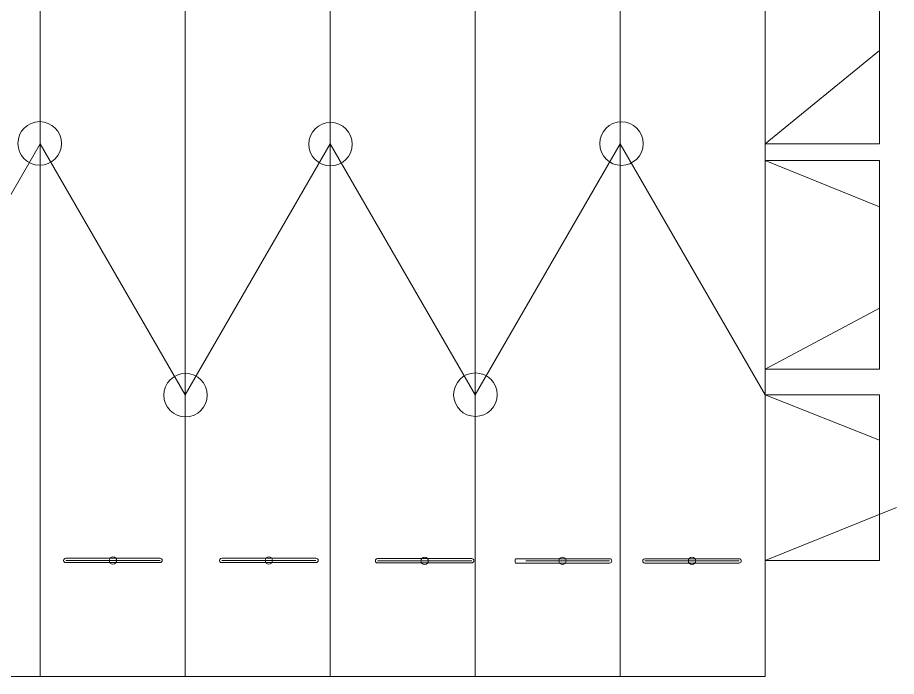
# Model space of a CAD drawing. Header units: inches. Extents: x -10.63 to -0.93, y 1.38 to 4.96.
# Drawn here: x -3.317 to -0.931, y 1.379 to 3.168 of the extents above; entities that cross this region are included whole.
import ezdxf
from ezdxf.lldxf.tags import DXFTag

# ---------------------------------------------------------------- set-up
doc = ezdxf.new("R2010")
doc.units = ezdxf.units.IN
doc.header["$MEASUREMENT"] = 0
doc.layers.add('Layer 1', color=7, linetype='Continuous')
doc.layers.add('SLD-0', color=7, linetype='Continuous')
tags = doc.linetypes.add('New Line115', pattern=[2, 1, -1]).pattern_tags.tags
tags[6:7] = [DXFTag(74, 4), DXFTag(75, 0), DXFTag(340, '0'), DXFTag(46, 1.0), DXFTag(50, 0.0), DXFTag(44, 0.0), DXFTag(45, 0.0)]
tags[4:5] = [DXFTag(74, 4), DXFTag(75, 0), DXFTag(340, '0'), DXFTag(46, 1.0), DXFTag(50, 0.0), DXFTag(44, 0.0), DXFTag(45, 0.0)]
tags = doc.linetypes.add('New Line116', pattern=[2, 1, -1]).pattern_tags.tags
tags[6:7] = [DXFTag(74, 4), DXFTag(75, 0), DXFTag(340, '0'), DXFTag(46, 1.0), DXFTag(50, 0.0), DXFTag(44, 0.0), DXFTag(45, 0.0)]
tags[4:5] = [DXFTag(74, 4), DXFTag(75, 0), DXFTag(340, '0'), DXFTag(46, 1.0), DXFTag(50, 0.0), DXFTag(44, 0.0), DXFTag(45, 0.0)]
tags = doc.linetypes.add('New Line117', pattern=[2, 1, -1]).pattern_tags.tags
tags[6:7] = [DXFTag(74, 4), DXFTag(75, 0), DXFTag(340, '0'), DXFTag(46, 1.0), DXFTag(50, 0.0), DXFTag(44, 0.0), DXFTag(45, 0.0)]
tags[4:5] = [DXFTag(74, 4), DXFTag(75, 0), DXFTag(340, '0'), DXFTag(46, 1.0), DXFTag(50, 0.0), DXFTag(44, 0.0), DXFTag(45, 0.0)]
tags = doc.linetypes.add('New Line118', pattern=[2, 1, -1]).pattern_tags.tags
tags[6:7] = [DXFTag(74, 4), DXFTag(75, 0), DXFTag(340, '0'), DXFTag(46, 1.0), DXFTag(50, 0.0), DXFTag(44, 0.0), DXFTag(45, 0.0)]
tags[4:5] = [DXFTag(74, 4), DXFTag(75, 0), DXFTag(340, '0'), DXFTag(46, 1.0), DXFTag(50, 0.0), DXFTag(44, 0.0), DXFTag(45, 0.0)]
tags = doc.linetypes.add('New Line119', pattern=[2, 1, -1]).pattern_tags.tags
tags[6:7] = [DXFTag(74, 4), DXFTag(75, 0), DXFTag(340, '0'), DXFTag(46, 1.0), DXFTag(50, 0.0), DXFTag(44, 0.0), DXFTag(45, 0.0)]
tags[4:5] = [DXFTag(74, 4), DXFTag(75, 0), DXFTag(340, '0'), DXFTag(46, 1.0), DXFTag(50, 0.0), DXFTag(44, 0.0), DXFTag(45, 0.0)]
tags = doc.linetypes.add('New Line120', pattern=[2, 1, -1]).pattern_tags.tags
tags[6:7] = [DXFTag(74, 4), DXFTag(75, 0), DXFTag(340, '0'), DXFTag(46, 1.0), DXFTag(50, 0.0), DXFTag(44, 0.0), DXFTag(45, 0.0)]
tags[4:5] = [DXFTag(74, 4), DXFTag(75, 0), DXFTag(340, '0'), DXFTag(46, 1.0), DXFTag(50, 0.0), DXFTag(44, 0.0), DXFTag(45, 0.0)]
tags = doc.linetypes.add('New Line127', pattern=[2, 1, -1]).pattern_tags.tags
tags[6:7] = [DXFTag(74, 4), DXFTag(75, 0), DXFTag(340, '0'), DXFTag(46, 1.0), DXFTag(50, 0.0), DXFTag(44, 0.0), DXFTag(45, 0.0)]
tags[4:5] = [DXFTag(74, 4), DXFTag(75, 0), DXFTag(340, '0'), DXFTag(46, 1.0), DXFTag(50, 0.0), DXFTag(44, 0.0), DXFTag(45, 0.0)]
tags = doc.linetypes.add('New Line128', pattern=[2, 1, -1]).pattern_tags.tags
tags[6:7] = [DXFTag(74, 4), DXFTag(75, 0), DXFTag(340, '0'), DXFTag(46, 1.0), DXFTag(50, 0.0), DXFTag(44, 0.0), DXFTag(45, 0.0)]
tags[4:5] = [DXFTag(74, 4), DXFTag(75, 0), DXFTag(340, '0'), DXFTag(46, 1.0), DXFTag(50, 0.0), DXFTag(44, 0.0), DXFTag(45, 0.0)]
tags = doc.linetypes.add('New Line129', pattern=[2, 1, -1]).pattern_tags.tags
tags[6:7] = [DXFTag(74, 4), DXFTag(75, 0), DXFTag(340, '0'), DXFTag(46, 1.0), DXFTag(50, 0.0), DXFTag(44, 0.0), DXFTag(45, 0.0)]
tags[4:5] = [DXFTag(74, 4), DXFTag(75, 0), DXFTag(340, '0'), DXFTag(46, 1.0), DXFTag(50, 0.0), DXFTag(44, 0.0), DXFTag(45, 0.0)]
tags = doc.linetypes.add('New Line130', pattern=[2, 1, -1]).pattern_tags.tags
tags[6:7] = [DXFTag(74, 4), DXFTag(75, 0), DXFTag(340, '0'), DXFTag(46, 1.0), DXFTag(50, 0.0), DXFTag(44, 0.0), DXFTag(45, 0.0)]
tags[4:5] = [DXFTag(74, 4), DXFTag(75, 0), DXFTag(340, '0'), DXFTag(46, 1.0), DXFTag(50, 0.0), DXFTag(44, 0.0), DXFTag(45, 0.0)]
tags = doc.linetypes.add('New Line131', pattern=[2, 1, -1]).pattern_tags.tags
tags[6:7] = [DXFTag(74, 4), DXFTag(75, 0), DXFTag(340, '0'), DXFTag(46, 1.0), DXFTag(50, 0.0), DXFTag(44, 0.0), DXFTag(45, 0.0)]
tags[4:5] = [DXFTag(74, 4), DXFTag(75, 0), DXFTag(340, '0'), DXFTag(46, 1.0), DXFTag(50, 0.0), DXFTag(44, 0.0), DXFTag(45, 0.0)]
tags = doc.linetypes.add('New Line141', pattern=[0.8, 0.5, -0.1, 0.1, -0.1]).pattern_tags.tags
tags[10:11] = [DXFTag(74, 4), DXFTag(75, 0), DXFTag(340, '0'), DXFTag(46, 1.0), DXFTag(50, 0.0), DXFTag(44, 0.0), DXFTag(45, 0.0)]
tags[8:9] = [DXFTag(74, 4), DXFTag(75, 0), DXFTag(340, '0'), DXFTag(46, 1.0), DXFTag(50, 0.0), DXFTag(44, 0.0), DXFTag(45, 0.0)]
tags[6:7] = [DXFTag(74, 4), DXFTag(75, 0), DXFTag(340, '0'), DXFTag(46, 1.0), DXFTag(50, 0.0), DXFTag(44, 0.0), DXFTag(45, 0.0)]
tags[4:5] = [DXFTag(74, 4), DXFTag(75, 0), DXFTag(340, '0'), DXFTag(46, 1.0), DXFTag(50, 0.0), DXFTag(44, 0.0), DXFTag(45, 0.0)]
tags = doc.linetypes.add('New Line143', pattern=[2, 1, -1]).pattern_tags.tags
tags[6:7] = [DXFTag(74, 4), DXFTag(75, 0), DXFTag(340, '0'), DXFTag(46, 1.0), DXFTag(50, 0.0), DXFTag(44, 0.0), DXFTag(45, 0.0)]
tags[4:5] = [DXFTag(74, 4), DXFTag(75, 0), DXFTag(340, '0'), DXFTag(46, 1.0), DXFTag(50, 0.0), DXFTag(44, 0.0), DXFTag(45, 0.0)]
tags = doc.linetypes.add('New Line144', pattern=[2, 1, -1]).pattern_tags.tags
tags[6:7] = [DXFTag(74, 4), DXFTag(75, 0), DXFTag(340, '0'), DXFTag(46, 1.0), DXFTag(50, 0.0), DXFTag(44, 0.0), DXFTag(45, 0.0)]
tags[4:5] = [DXFTag(74, 4), DXFTag(75, 0), DXFTag(340, '0'), DXFTag(46, 1.0), DXFTag(50, 0.0), DXFTag(44, 0.0), DXFTag(45, 0.0)]
tags = doc.linetypes.add('New Line145', pattern=[2, 1, -1]).pattern_tags.tags
tags[6:7] = [DXFTag(74, 4), DXFTag(75, 0), DXFTag(340, '0'), DXFTag(46, 1.0), DXFTag(50, 0.0), DXFTag(44, 0.0), DXFTag(45, 0.0)]
tags[4:5] = [DXFTag(74, 4), DXFTag(75, 0), DXFTag(340, '0'), DXFTag(46, 1.0), DXFTag(50, 0.0), DXFTag(44, 0.0), DXFTag(45, 0.0)]
tags = doc.linetypes.add('New Line146', pattern=[2, 1, -1]).pattern_tags.tags
tags[6:7] = [DXFTag(74, 4), DXFTag(75, 0), DXFTag(340, '0'), DXFTag(46, 1.0), DXFTag(50, 0.0), DXFTag(44, 0.0), DXFTag(45, 0.0)]
tags[4:5] = [DXFTag(74, 4), DXFTag(75, 0), DXFTag(340, '0'), DXFTag(46, 1.0), DXFTag(50, 0.0), DXFTag(44, 0.0), DXFTag(45, 0.0)]
tags = doc.linetypes.add('New Line148', pattern=[2, 1, -1]).pattern_tags.tags
tags[6:7] = [DXFTag(74, 4), DXFTag(75, 0), DXFTag(340, '0'), DXFTag(46, 1.0), DXFTag(50, 0.0), DXFTag(44, 0.0), DXFTag(45, 0.0)]
tags[4:5] = [DXFTag(74, 4), DXFTag(75, 0), DXFTag(340, '0'), DXFTag(46, 1.0), DXFTag(50, 0.0), DXFTag(44, 0.0), DXFTag(45, 0.0)]
tags = doc.linetypes.add('New Line149', pattern=[2, 1, -1]).pattern_tags.tags
tags[6:7] = [DXFTag(74, 4), DXFTag(75, 0), DXFTag(340, '0'), DXFTag(46, 1.0), DXFTag(50, 0.0), DXFTag(44, 0.0), DXFTag(45, 0.0)]
tags[4:5] = [DXFTag(74, 4), DXFTag(75, 0), DXFTag(340, '0'), DXFTag(46, 1.0), DXFTag(50, 0.0), DXFTag(44, 0.0), DXFTag(45, 0.0)]
tags = doc.linetypes.add('New Line150', pattern=[0.8, 0.5, -0.1, 0.1, -0.1]).pattern_tags.tags
tags[10:11] = [DXFTag(74, 4), DXFTag(75, 0), DXFTag(340, '0'), DXFTag(46, 1.0), DXFTag(50, 0.0), DXFTag(44, 0.0), DXFTag(45, 0.0)]
tags[8:9] = [DXFTag(74, 4), DXFTag(75, 0), DXFTag(340, '0'), DXFTag(46, 1.0), DXFTag(50, 0.0), DXFTag(44, 0.0), DXFTag(45, 0.0)]
tags[6:7] = [DXFTag(74, 4), DXFTag(75, 0), DXFTag(340, '0'), DXFTag(46, 1.0), DXFTag(50, 0.0), DXFTag(44, 0.0), DXFTag(45, 0.0)]
tags[4:5] = [DXFTag(74, 4), DXFTag(75, 0), DXFTag(340, '0'), DXFTag(46, 1.0), DXFTag(50, 0.0), DXFTag(44, 0.0), DXFTag(45, 0.0)]
tags = doc.linetypes.add('New Line151', pattern=[2, 1, -1]).pattern_tags.tags
tags[6:7] = [DXFTag(74, 4), DXFTag(75, 0), DXFTag(340, '0'), DXFTag(46, 1.0), DXFTag(50, 0.0), DXFTag(44, 0.0), DXFTag(45, 0.0)]
tags[4:5] = [DXFTag(74, 4), DXFTag(75, 0), DXFTag(340, '0'), DXFTag(46, 1.0), DXFTag(50, 0.0), DXFTag(44, 0.0), DXFTag(45, 0.0)]
tags = doc.linetypes.add('New Line152', pattern=[2, 1, -1]).pattern_tags.tags
tags[6:7] = [DXFTag(74, 4), DXFTag(75, 0), DXFTag(340, '0'), DXFTag(46, 1.0), DXFTag(50, 0.0), DXFTag(44, 0.0), DXFTag(45, 0.0)]
tags[4:5] = [DXFTag(74, 4), DXFTag(75, 0), DXFTag(340, '0'), DXFTag(46, 1.0), DXFTag(50, 0.0), DXFTag(44, 0.0), DXFTag(45, 0.0)]
tags = doc.linetypes.add('New Line154', pattern=[2, 1, -1]).pattern_tags.tags
tags[6:7] = [DXFTag(74, 4), DXFTag(75, 0), DXFTag(340, '0'), DXFTag(46, 1.0), DXFTag(50, 0.0), DXFTag(44, 0.0), DXFTag(45, 0.0)]
tags[4:5] = [DXFTag(74, 4), DXFTag(75, 0), DXFTag(340, '0'), DXFTag(46, 1.0), DXFTag(50, 0.0), DXFTag(44, 0.0), DXFTag(45, 0.0)]
tags = doc.linetypes.add('New Line155', pattern=[2, 1, -1]).pattern_tags.tags
tags[6:7] = [DXFTag(74, 4), DXFTag(75, 0), DXFTag(340, '0'), DXFTag(46, 1.0), DXFTag(50, 0.0), DXFTag(44, 0.0), DXFTag(45, 0.0)]
tags[4:5] = [DXFTag(74, 4), DXFTag(75, 0), DXFTag(340, '0'), DXFTag(46, 1.0), DXFTag(50, 0.0), DXFTag(44, 0.0), DXFTag(45, 0.0)]
tags = doc.linetypes.add('New Line156', pattern=[2, 1, -1]).pattern_tags.tags
tags[6:7] = [DXFTag(74, 4), DXFTag(75, 0), DXFTag(340, '0'), DXFTag(46, 1.0), DXFTag(50, 0.0), DXFTag(44, 0.0), DXFTag(45, 0.0)]
tags[4:5] = [DXFTag(74, 4), DXFTag(75, 0), DXFTag(340, '0'), DXFTag(46, 1.0), DXFTag(50, 0.0), DXFTag(44, 0.0), DXFTag(45, 0.0)]
tags = doc.linetypes.add('New Line158', pattern=[0.8, 0.5, -0.1, 0.1, -0.1]).pattern_tags.tags
tags[10:11] = [DXFTag(74, 4), DXFTag(75, 0), DXFTag(340, '0'), DXFTag(46, 1.0), DXFTag(50, 0.0), DXFTag(44, 0.0), DXFTag(45, 0.0)]
tags[8:9] = [DXFTag(74, 4), DXFTag(75, 0), DXFTag(340, '0'), DXFTag(46, 1.0), DXFTag(50, 0.0), DXFTag(44, 0.0), DXFTag(45, 0.0)]
tags[6:7] = [DXFTag(74, 4), DXFTag(75, 0), DXFTag(340, '0'), DXFTag(46, 1.0), DXFTag(50, 0.0), DXFTag(44, 0.0), DXFTag(45, 0.0)]
tags[4:5] = [DXFTag(74, 4), DXFTag(75, 0), DXFTag(340, '0'), DXFTag(46, 1.0), DXFTag(50, 0.0), DXFTag(44, 0.0), DXFTag(45, 0.0)]
tags = doc.linetypes.add('New Line159', pattern=[2, 1, -1]).pattern_tags.tags
tags[6:7] = [DXFTag(74, 4), DXFTag(75, 0), DXFTag(340, '0'), DXFTag(46, 1.0), DXFTag(50, 0.0), DXFTag(44, 0.0), DXFTag(45, 0.0)]
tags[4:5] = [DXFTag(74, 4), DXFTag(75, 0), DXFTag(340, '0'), DXFTag(46, 1.0), DXFTag(50, 0.0), DXFTag(44, 0.0), DXFTag(45, 0.0)]
tags = doc.linetypes.add('New Line83', pattern=[2, 1, -1]).pattern_tags.tags
tags[6:7] = [DXFTag(74, 4), DXFTag(75, 0), DXFTag(340, '0'), DXFTag(46, 1.0), DXFTag(50, 0.0), DXFTag(44, 0.0), DXFTag(45, 0.0)]
tags[4:5] = [DXFTag(74, 4), DXFTag(75, 0), DXFTag(340, '0'), DXFTag(46, 1.0), DXFTag(50, 0.0), DXFTag(44, 0.0), DXFTag(45, 0.0)]
tags = doc.linetypes.add('New Line85', pattern=[0.8, 0.5, -0.1, 0.1, -0.1]).pattern_tags.tags
tags[10:11] = [DXFTag(74, 4), DXFTag(75, 0), DXFTag(340, '0'), DXFTag(46, 1.0), DXFTag(50, 0.0), DXFTag(44, 0.0), DXFTag(45, 0.0)]
tags[8:9] = [DXFTag(74, 4), DXFTag(75, 0), DXFTag(340, '0'), DXFTag(46, 1.0), DXFTag(50, 0.0), DXFTag(44, 0.0), DXFTag(45, 0.0)]
tags[6:7] = [DXFTag(74, 4), DXFTag(75, 0), DXFTag(340, '0'), DXFTag(46, 1.0), DXFTag(50, 0.0), DXFTag(44, 0.0), DXFTag(45, 0.0)]
tags[4:5] = [DXFTag(74, 4), DXFTag(75, 0), DXFTag(340, '0'), DXFTag(46, 1.0), DXFTag(50, 0.0), DXFTag(44, 0.0), DXFTag(45, 0.0)]
tags = doc.linetypes.add('New Line86', pattern=[0.8, 0.5, -0.1, 0.1, -0.1]).pattern_tags.tags
tags[10:11] = [DXFTag(74, 4), DXFTag(75, 0), DXFTag(340, '0'), DXFTag(46, 1.0), DXFTag(50, 0.0), DXFTag(44, 0.0), DXFTag(45, 0.0)]
tags[8:9] = [DXFTag(74, 4), DXFTag(75, 0), DXFTag(340, '0'), DXFTag(46, 1.0), DXFTag(50, 0.0), DXFTag(44, 0.0), DXFTag(45, 0.0)]
tags[6:7] = [DXFTag(74, 4), DXFTag(75, 0), DXFTag(340, '0'), DXFTag(46, 1.0), DXFTag(50, 0.0), DXFTag(44, 0.0), DXFTag(45, 0.0)]
tags[4:5] = [DXFTag(74, 4), DXFTag(75, 0), DXFTag(340, '0'), DXFTag(46, 1.0), DXFTag(50, 0.0), DXFTag(44, 0.0), DXFTag(45, 0.0)]

msp = doc.modelspace()

# ---------------------------------------------------------------- linework, layer by layer
at = {"layer": 'Layer 1', "color": 250, "lineweight": 18}
for points in [[(-1.2873, 2.8253), (-1.2873, 2.8253), (-0.9771, 3.0787), (-0.9771, 3.0787)], [(-1.2873, 2.7795), (-1.2873, 2.7795), (-0.9771, 2.6537), (-0.9771, 2.6537)], [(-1.2874, 2.213), (-1.2874, 2.213), (-0.9771, 2.3787), (-0.9771, 2.3787)], [(-1.2874, 2.1434), (-1.2874, 2.1434), (-0.9771, 2.0203), (-0.9771, 2.0203)], [(-1.2874, 1.6935), (-1.2874, 1.6935), (-0.9313, 1.837), (-0.9313, 1.837)]]:
    msp.add_open_spline(points, degree=3, dxfattribs=at)
at = {"layer": 'SLD-0', "color": 5, "linetype": 'New Line146', "lineweight": 9}
msp.add_open_spline([(-2.8619, 2.1432), (-2.8619, 2.1432), (-2.8619, 4.3954), (-2.8619, 4.3954)], degree=3, dxfattribs=at)
at = {"layer": 'SLD-0', "color": 5, "linetype": 'New Line152', "lineweight": 9}
msp.add_open_spline([(-2.0748, 2.1434), (-2.0748, 2.1434), (-2.0745, 4.3954), (-2.0745, 4.3954)], degree=3, dxfattribs=at)
at = {"layer": 'SLD-0', "color": 5, "linetype": 'New Line156', "lineweight": 9}
msp.add_open_spline([(-1.2874, 2.1434), (-1.2874, 2.1434), (-1.2871, 4.3954), (-1.2871, 4.3954)], degree=3, dxfattribs=at)
at = {"layer": 'SLD-0', "color": 5, "linetype": 'New Line144', "lineweight": 9}
msp.add_open_spline([(-3.2559, 2.825), (-3.2559, 2.825), (-3.2557, 3.7133), (-3.2557, 3.7133)], degree=3, dxfattribs=at)
at = {"layer": 'SLD-0', "color": 5, "linetype": 'New Line149', "lineweight": 9}
msp.add_open_spline([(-2.4685, 2.8253), (-2.4685, 2.8253), (-2.4682, 3.7135), (-2.4682, 3.7135)], degree=3, dxfattribs=at)
at = {"layer": 'SLD-0', "color": 5, "linetype": 'New Line155', "lineweight": 9}
msp.add_open_spline([(-1.6811, 2.8253), (-1.6811, 2.8253), (-1.6808, 3.7135), (-1.6808, 3.7135)], degree=3, dxfattribs=at)
at = {"layer": 'SLD-0', "lineweight": 9}
for points in [[(-0.9771, 3.7135), (-0.9771, 3.7135), (-0.9771, 2.8253), (-0.9771, 2.8253)], [(-0.9771, 2.8253), (-0.9771, 2.8253), (-1.2873, 2.8253), (-1.2873, 2.8253)], [(-1.2873, 2.7795), (-1.2873, 2.7795), (-0.9771, 2.7795), (-0.9771, 2.7795)], [(-0.9771, 2.7795), (-0.9771, 2.7795), (-0.9771, 2.213), (-0.9771, 2.213)], [(-0.9771, 2.213), (-0.9771, 2.213), (-1.2874, 2.213), (-1.2874, 2.213)], [(-0.9771, 2.1434), (-0.9771, 2.1434), (-1.2874, 2.1434), (-1.2874, 2.1434)], [(-0.9771, 2.1434), (-0.9771, 2.1434), (-0.9771, 1.6935), (-0.9771, 1.6935)], [(-1.2874, 1.3785), (-1.2874, 1.3785), (-1.2874, 1.6935), (-1.2874, 1.6935)], [(-0.9771, 1.6935), (-0.9771, 1.6935), (-1.2874, 1.6935), (-1.2874, 1.6935)], [(-7.5881, 1.3785), (-7.5881, 1.3785), (-1.2874, 1.3785), (-1.2874, 1.3785)]]:
    msp.add_open_spline(points, degree=3, dxfattribs=at)
for points in [[(-3.1978, 2.8262), (-3.1978, 2.8588), (-3.2242, 2.8853), (-3.2568, 2.8853), (-3.2568, 2.8853), (-3.2894, 2.8853), (-3.3159, 2.8588), (-3.3159, 2.8262), (-3.3159, 2.8262), (-3.3159, 2.7936), (-3.2894, 2.7672), (-3.2568, 2.7672), (-3.2568, 2.7672), (-3.2242, 2.7672), (-3.1978, 2.7936), (-3.1978, 2.8262)], [(-2.4084, 2.8239), (-2.4084, 2.8565), (-2.4348, 2.883), (-2.4674, 2.883), (-2.4674, 2.883), (-2.5, 2.883), (-2.5265, 2.8565), (-2.5265, 2.8239), (-2.5265, 2.8239), (-2.5265, 2.7913), (-2.5, 2.7649), (-2.4674, 2.7649), (-2.4674, 2.7649), (-2.4348, 2.7649), (-2.4084, 2.7913), (-2.4084, 2.8239)], [(-1.6186, 2.8255), (-1.6186, 2.8582), (-1.6451, 2.8846), (-1.6777, 2.8846), (-1.6777, 2.8846), (-1.7103, 2.8846), (-1.7367, 2.8582), (-1.7367, 2.8255), (-1.7367, 2.8255), (-1.7367, 2.7929), (-1.7103, 2.7665), (-1.6777, 2.7665), (-1.6777, 2.7665), (-1.6451, 2.7665), (-1.6186, 2.7929), (-1.6186, 2.8255)], [(-2.8018, 2.1425), (-2.8018, 2.1751), (-2.8282, 2.2015), (-2.8609, 2.2015), (-2.8609, 2.2015), (-2.8935, 2.2015), (-2.9199, 2.1751), (-2.9199, 2.1425), (-2.9199, 2.1425), (-2.9199, 2.1099), (-2.8935, 2.0834), (-2.8609, 2.0834), (-2.8609, 2.0834), (-2.8282, 2.0834), (-2.8018, 2.1099), (-2.8018, 2.1425)], [(-2.0151, 2.1437), (-2.0151, 2.1763), (-2.0415, 2.2028), (-2.0741, 2.2028), (-2.0741, 2.2028), (-2.1067, 2.2028), (-2.1332, 2.1763), (-2.1332, 2.1437), (-2.1332, 2.1437), (-2.1332, 2.1111), (-2.1067, 2.0847), (-2.0741, 2.0847), (-2.0741, 2.0847), (-2.0415, 2.0847), (-2.0151, 2.1111), (-2.0151, 2.1437)], [(-3.048, 1.6935), (-3.048, 1.699), (-3.0525, 1.7035), (-3.058, 1.7035), (-3.058, 1.7035), (-3.0636, 1.7035), (-3.068, 1.699), (-3.068, 1.6935), (-3.068, 1.6935), (-3.068, 1.688), (-3.0636, 1.6835), (-3.058, 1.6835), (-3.058, 1.6835), (-3.0525, 1.6835), (-3.048, 1.688), (-3.048, 1.6935)], [(-2.6248, 1.6935), (-2.6248, 1.699), (-2.6293, 1.7035), (-2.6348, 1.7035), (-2.6348, 1.7035), (-2.6403, 1.7035), (-2.6448, 1.699), (-2.6448, 1.6935), (-2.6448, 1.6935), (-2.6448, 1.688), (-2.6403, 1.6835), (-2.6348, 1.6835), (-2.6348, 1.6835), (-2.6293, 1.6835), (-2.6248, 1.688), (-2.6248, 1.6935)], [(-2.2019, 1.6926), (-2.2019, 1.6981), (-2.2064, 1.7026), (-2.2119, 1.7026), (-2.2119, 1.7026), (-2.2174, 1.7026), (-2.2219, 1.6981), (-2.2219, 1.6926), (-2.2219, 1.6926), (-2.2219, 1.6871), (-2.2174, 1.6826), (-2.2119, 1.6826), (-2.2119, 1.6826), (-2.2064, 1.6826), (-2.2019, 1.6871), (-2.2019, 1.6926)], [(-1.8276, 1.6924), (-1.8276, 1.6979), (-1.8321, 1.7024), (-1.8376, 1.7024), (-1.8376, 1.7024), (-1.8432, 1.7024), (-1.8476, 1.6979), (-1.8476, 1.6924), (-1.8476, 1.6924), (-1.8476, 1.6869), (-1.8432, 1.6824), (-1.8376, 1.6824), (-1.8376, 1.6824), (-1.8321, 1.6824), (-1.8276, 1.6869), (-1.8276, 1.6924)], [(-1.4761, 1.6923), (-1.4761, 1.6978), (-1.4806, 1.7023), (-1.4861, 1.7023), (-1.4861, 1.7023), (-1.4917, 1.7023), (-1.4961, 1.6978), (-1.4961, 1.6923), (-1.4961, 1.6923), (-1.4961, 1.6868), (-1.4917, 1.6823), (-1.4861, 1.6823), (-1.4861, 1.6823), (-1.4806, 1.6823), (-1.4761, 1.6868), (-1.4761, 1.6923)]]:
    msp.add_open_spline(points, degree=3, knots=[0, 0, 0, 0, 0.2, 0.2, 0.2, 0.2, 0.4, 0.4, 0.4, 0.4, 0.6, 0.6, 0.6, 0.6, 1, 1, 1, 1], dxfattribs=at)
at = {"layer": 'SLD-0', "color": 5, "linetype": 'New Line115', "lineweight": 9}
msp.add_open_spline([(-3.6493, 2.1429), (-3.6493, 2.1429), (-3.2559, 2.825), (-3.2559, 2.825)], degree=3, dxfattribs=at)
at = {"layer": 'SLD-0', "color": 5, "linetype": 'New Line116', "lineweight": 9}
msp.add_open_spline([(-3.2559, 2.825), (-3.2559, 2.825), (-2.8619, 2.1432), (-2.8619, 2.1432)], degree=3, dxfattribs=at)
at = {"layer": 'SLD-0', "color": 5, "linetype": 'New Line143', "lineweight": 9}
msp.add_open_spline([(-3.2559, 1.6935), (-3.2559, 1.6935), (-3.2559, 2.825), (-3.2559, 2.825)], degree=3, dxfattribs=at)
at = {"layer": 'SLD-0', "color": 5, "linetype": 'New Line117', "lineweight": 9}
msp.add_open_spline([(-2.8619, 2.1432), (-2.8619, 2.1432), (-2.4685, 2.8253), (-2.4685, 2.8253)], degree=3, dxfattribs=at)
at = {"layer": 'SLD-0', "color": 5, "linetype": 'New Line118', "lineweight": 9}
msp.add_open_spline([(-2.4685, 2.8253), (-2.4685, 2.8253), (-2.0748, 2.1434), (-2.0748, 2.1434)], degree=3, dxfattribs=at)
at = {"layer": 'SLD-0', "color": 5, "linetype": 'New Line148', "lineweight": 9}
msp.add_open_spline([(-2.4685, 1.6935), (-2.4685, 1.6935), (-2.4685, 2.8253), (-2.4685, 2.8253)], degree=3, dxfattribs=at)
at = {"layer": 'SLD-0', "color": 5, "linetype": 'New Line119', "lineweight": 9}
msp.add_open_spline([(-2.0748, 2.1434), (-2.0748, 2.1434), (-1.6811, 2.8253), (-1.6811, 2.8253)], degree=3, dxfattribs=at)
at = {"layer": 'SLD-0', "color": 5, "linetype": 'New Line120', "lineweight": 9}
msp.add_open_spline([(-1.6811, 2.8253), (-1.6811, 2.8253), (-1.2874, 2.1434), (-1.2874, 2.1434)], degree=3, dxfattribs=at)
at = {"layer": 'SLD-0', "color": 5, "linetype": 'New Line154', "lineweight": 9}
msp.add_open_spline([(-1.6811, 1.6935), (-1.6811, 1.6935), (-1.6811, 2.8253), (-1.6811, 2.8253)], degree=3, dxfattribs=at)
at = {"layer": 'SLD-0', "color": 5, "linetype": 'New Line159', "lineweight": 9}
msp.add_open_spline([(-1.2873, 2.8253), (-1.2873, 2.8253), (-1.2874, 2.1434), (-1.2874, 2.1434)], degree=3, dxfattribs=at)
at = {"layer": 'SLD-0', "color": 5, "linetype": 'New Line145', "lineweight": 9}
msp.add_open_spline([(-2.8619, 1.6935), (-2.8619, 1.6935), (-2.8619, 2.1432), (-2.8619, 2.1432)], degree=3, dxfattribs=at)
at = {"layer": 'SLD-0', "color": 5, "linetype": 'New Line151', "lineweight": 9}
msp.add_open_spline([(-2.0748, 1.6935), (-2.0748, 1.6935), (-2.0748, 2.1434), (-2.0748, 2.1434)], degree=3, dxfattribs=at)
at = {"layer": 'SLD-0', "color": 5, "linetype": 'New Line83', "lineweight": 9}
msp.add_open_spline([(-1.2874, 1.6935), (-1.2874, 1.6935), (-1.2874, 2.1434), (-1.2874, 2.1434)], degree=3, dxfattribs=at)
at = {"layer": 'SLD-0', "color": 179, "lineweight": 9}
for points, knots in [([(-3.186, 1.6994), (-3.1881, 1.6994), (-3.19, 1.6983), (-3.1911, 1.6965), (-3.1911, 1.6965), (-3.1922, 1.6946), (-3.1922, 1.6924), (-3.1911, 1.6906), (-3.1911, 1.6906), (-3.19, 1.6887), (-3.1881, 1.6876), (-3.186, 1.6876)], [0, 0, 0, 0, 0.25, 0.25, 0.25, 0.25, 0.5, 0.5, 0.5, 0.5, 1, 1, 1, 1]), ([(-2.9301, 1.6876), (-2.9268, 1.6876), (-2.9242, 1.6902), (-2.9242, 1.6935), (-2.9242, 1.6935), (-2.9242, 1.6968), (-2.9268, 1.6994), (-2.9301, 1.6994)], [0, 0, 0, 0, 0.333333, 0.333333, 0.333333, 0.333333, 1, 1, 1, 1]), ([(-2.7628, 1.6994), (-2.7649, 1.6994), (-2.7668, 1.6983), (-2.7679, 1.6965), (-2.7679, 1.6965), (-2.7689, 1.6946), (-2.7689, 1.6924), (-2.7679, 1.6906), (-2.7679, 1.6906), (-2.7668, 1.6887), (-2.7649, 1.6876), (-2.7628, 1.6876)], [0, 0, 0, 0, 0.25, 0.25, 0.25, 0.25, 0.5, 0.5, 0.5, 0.5, 1, 1, 1, 1]), ([(-2.5069, 1.6876), (-2.5036, 1.6876), (-2.5009, 1.6903), (-2.5009, 1.6935), (-2.5009, 1.6935), (-2.5009, 1.6968), (-2.5036, 1.6994), (-2.5069, 1.6994)], [0, 0, 0, 0, 0.333333, 0.333333, 0.333333, 0.333333, 1, 1, 1, 1]), ([(-2.3399, 1.6985), (-2.342, 1.6985), (-2.3439, 1.6974), (-2.345, 1.6956), (-2.345, 1.6956), (-2.346, 1.6937), (-2.346, 1.6915), (-2.345, 1.6897), (-2.345, 1.6897), (-2.3439, 1.6878), (-2.342, 1.6867), (-2.3399, 1.6867)], [0, 0, 0, 0, 0.25, 0.25, 0.25, 0.25, 0.5, 0.5, 0.5, 0.5, 1, 1, 1, 1]), ([(-2.0839, 1.6867), (-2.0807, 1.6867), (-2.078, 1.6893), (-2.078, 1.6926), (-2.078, 1.6926), (-2.078, 1.6959), (-2.0807, 1.6985), (-2.0839, 1.6985)], [0, 0, 0, 0, 0.333333, 0.333333, 0.333333, 0.333333, 1, 1, 1, 1]), ([(-1.7097, 1.6865), (-1.7064, 1.6865), (-1.7038, 1.6892), (-1.7038, 1.6924), (-1.7038, 1.6924), (-1.7038, 1.6957), (-1.7064, 1.6983), (-1.7097, 1.6983)], [0, 0, 0, 0, 0.333333, 0.333333, 0.333333, 0.333333, 1, 1, 1, 1]), ([(-1.6141, 1.6982), (-1.6162, 1.6982), (-1.6181, 1.6971), (-1.6192, 1.6953), (-1.6192, 1.6953), (-1.6203, 1.6934), (-1.6203, 1.6912), (-1.6192, 1.6894), (-1.6192, 1.6894), (-1.6181, 1.6875), (-1.6162, 1.6864), (-1.6141, 1.6864)], [0, 0, 0, 0, 0.25, 0.25, 0.25, 0.25, 0.5, 0.5, 0.5, 0.5, 1, 1, 1, 1]), ([(-1.3582, 1.6864), (-1.3549, 1.6864), (-1.3523, 1.689), (-1.3523, 1.6923), (-1.3523, 1.6923), (-1.3523, 1.6956), (-1.3549, 1.6982), (-1.3582, 1.6982)], [0, 0, 0, 0, 0.333333, 0.333333, 0.333333, 0.333333, 1, 1, 1, 1])]:
    msp.add_open_spline(points, degree=3, knots=knots, dxfattribs=at)
for points in [[(-2.9301, 1.6994), (-2.9301, 1.6994), (-3.186, 1.6994), (-3.186, 1.6994)], [(-2.5069, 1.6994), (-2.5069, 1.6994), (-2.7628, 1.6994), (-2.7628, 1.6994)], [(-2.0839, 1.6985), (-2.0839, 1.6985), (-2.3399, 1.6985), (-2.3399, 1.6985)], [(-1.9656, 1.6983), (-1.9664, 1.6944), (-1.9664, 1.6904), (-1.9656, 1.6865)], [(-1.7097, 1.6983), (-1.7097, 1.6983), (-1.9656, 1.6983), (-1.9656, 1.6983)], [(-1.3582, 1.6982), (-1.3582, 1.6982), (-1.6141, 1.6982), (-1.6141, 1.6982)], [(-2.9301, 1.6876), (-2.9301, 1.6876), (-3.186, 1.6876), (-3.186, 1.6876)], [(-2.5069, 1.6876), (-2.5069, 1.6876), (-2.7628, 1.6876), (-2.7628, 1.6876)], [(-2.0839, 1.6867), (-2.0839, 1.6867), (-2.3399, 1.6867), (-2.3399, 1.6867)], [(-1.7097, 1.6865), (-1.7097, 1.6865), (-1.9656, 1.6865), (-1.9656, 1.6865)], [(-1.3582, 1.6864), (-1.3582, 1.6864), (-1.6141, 1.6864), (-1.6141, 1.6864)]]:
    msp.add_open_spline(points, degree=3, dxfattribs=at)
at = {"layer": 'SLD-0', "color": 5, "linetype": 'New Line127', "lineweight": 9}
msp.add_open_spline([(-3.2559, 1.3785), (-3.2559, 1.3785), (-3.2559, 1.6935), (-3.2559, 1.6935)], degree=3, dxfattribs=at)
at = {"layer": 'SLD-0', "color": 179, "linetype": 'New Line86', "lineweight": 9}
msp.add_open_spline([(-2.9301, 1.6935), (-2.9301, 1.6935), (-3.186, 1.6935), (-3.186, 1.6935)], degree=3, dxfattribs=at)
at = {"layer": 'SLD-0', "color": 5, "linetype": 'New Line128', "lineweight": 9}
msp.add_open_spline([(-2.8619, 1.3785), (-2.8619, 1.3785), (-2.8619, 1.6935), (-2.8619, 1.6935)], degree=3, dxfattribs=at)
at = {"layer": 'SLD-0', "color": 179, "linetype": 'New Line85', "lineweight": 9}
msp.add_open_spline([(-2.5069, 1.6935), (-2.5069, 1.6935), (-2.7628, 1.6935), (-2.7628, 1.6935)], degree=3, dxfattribs=at)
at = {"layer": 'SLD-0', "color": 5, "linetype": 'New Line129', "lineweight": 9}
msp.add_open_spline([(-2.4685, 1.3785), (-2.4685, 1.3785), (-2.4685, 1.6935), (-2.4685, 1.6935)], degree=3, dxfattribs=at)
at = {"layer": 'SLD-0', "color": 179, "linetype": 'New Line141', "lineweight": 9}
msp.add_open_spline([(-2.0839, 1.6926), (-2.0839, 1.6926), (-2.3399, 1.6926), (-2.3399, 1.6926)], degree=3, dxfattribs=at)
at = {"layer": 'SLD-0', "color": 5, "linetype": 'New Line130', "lineweight": 9}
msp.add_open_spline([(-2.0748, 1.3785), (-2.0748, 1.3785), (-2.0748, 1.6935), (-2.0748, 1.6935)], degree=3, dxfattribs=at)
at = {"layer": 'SLD-0', "color": 179, "linetype": 'New Line150', "lineweight": 9}
msp.add_open_spline([(-1.7097, 1.6924), (-1.7097, 1.6924), (-1.9368, 1.6924), (-1.9368, 1.6924)], degree=3, dxfattribs=at)
at = {"layer": 'SLD-0', "color": 5, "linetype": 'New Line131', "lineweight": 9}
msp.add_open_spline([(-1.6811, 1.3785), (-1.6811, 1.3785), (-1.6811, 1.6935), (-1.6811, 1.6935)], degree=3, dxfattribs=at)
at = {"layer": 'SLD-0', "color": 179, "linetype": 'New Line158', "lineweight": 9}
msp.add_open_spline([(-1.3582, 1.6923), (-1.3582, 1.6923), (-1.6141, 1.6923), (-1.6141, 1.6923)], degree=3, dxfattribs=at)

doc.saveas('drawing.dxf')
